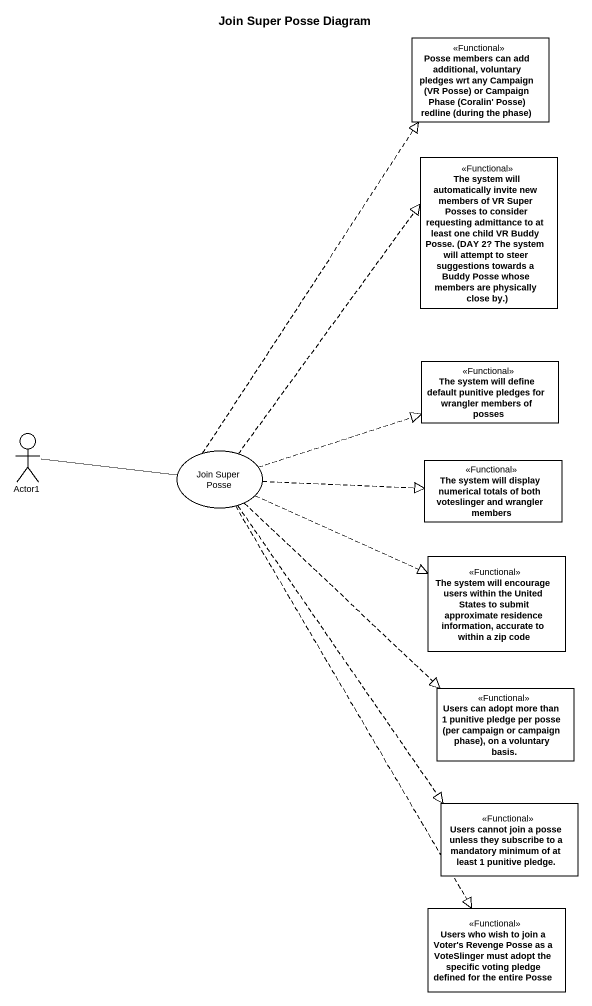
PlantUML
@startuml
title Join Super Posse Diagram
allowmixing
hide circle
hide empty members
class "Posse members can add additional, voluntary pledges wrt any Campaign (VR Posse) or Campaign Phase (Coralin' Posse) redline (during the phase)" as Posse_members_can_add <<Functional>>
class "The system will automatically invite new members of VR Super Posses to consider requesting admittance to at least one child VR Buddy Posse. (DAY 2? The system will attempt to steer suggestions towards a Buddy Posse whose members are physically close by.)" as The_system_will <<Functional>>
class "The system will define default punitive pledges for wrangler members of posses" as The_system_will_define <<Functional>>
actor Actor1
usecase "Join Super Posse" as Join_Super_Posse
class "The system will display numerical totals of both voteslinger and wrangler members" as The_system_will_display <<Functional>>
class "The system will encourage users within the United States to submit approximate residence information, accurate to within a zip code" as The_system_will_encourage <<Functional>>
class "Users can adopt more than 1 punitive pledge per posse (per campaign or campaign phase), on a voluntary basis." as Users_can_adopt_more_than_1 <<Functional>>
class "Users cannot join a posse unless they subscribe to a mandatory minimum of at least 1 punitive pledge." as Users_cannot_join_a_posse <<Functional>>
class "Users who wish to join a Voter's Revenge Posse as a VoteSlinger must adopt the specific voting pledge defined for the entire Posse" as Users_who_wish_to_join_a <<Functional>>
Actor1 -right- Join_Super_Posse
Join_Super_Posse .up.|> Posse_members_can_add
Join_Super_Posse .up.|> The_system_will
Join_Super_Posse .right.|> The_system_will_define
Join_Super_Posse .right.|> The_system_will_display
Join_Super_Posse .right.|> The_system_will_encourage
Join_Super_Posse ..|> Users_can_adopt_more_than_1
Join_Super_Posse ..|> Users_cannot_join_a_posse
Join_Super_Posse ..|> Users_who_wish_to_join_a
@enduml
